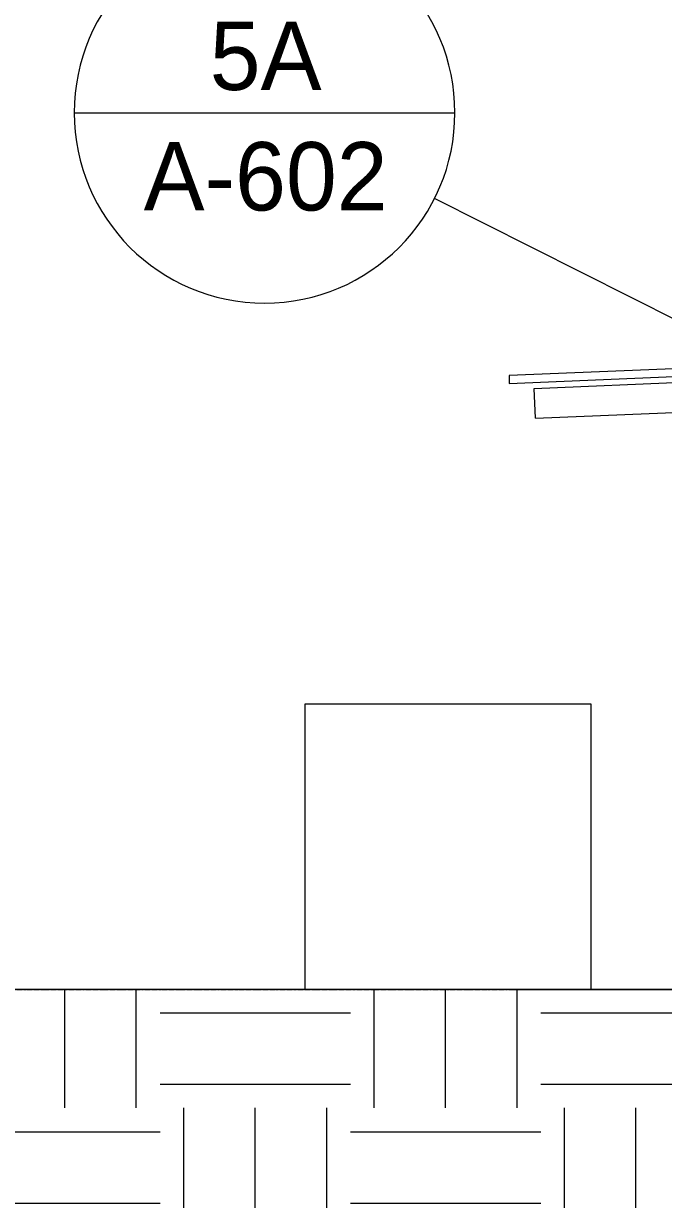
# Model space of a CAD drawing. Header units: inches. Extents: x -23565 to -43, y -324 to 853.
# Drawn here: x -9160.6 to -8999.2, y -53 to 243.5 of the extents above; entities that cross this region are included whole.
import ezdxf

# ---------------------------------------------------------------- set-up
doc = ezdxf.new("R2010")
doc.units = ezdxf.units.IN
doc.header["$MEASUREMENT"] = 0
doc.linetypes.add('Grid Line 1_2_', pattern=[0.875, 0.5, -0.125, 0.125, -0.125])
for name, color, linetype, lineweight in [('A-ANNO-SYMB', 150, 'Continuous', 9), ('A-FLOR-LEVL', 51, 'Continuous', 9), ('A-ROOF', 132, 'Continuous', 13), ('C-TOPO', 7, 'Continuous', 13), ('E-ELEC-EQPM', 71, 'Continuous', 13), ('S-BEAM', 12, 'Continuous', 13)]:
    doc.layers.add(name, color=color, linetype=linetype, lineweight=lineweight)
doc.styles.add('Century Gothic', font='GOTHIC.TTF', dxfattribs={"height": 17.245342})

# ---------------------------------------------------------------- blocks, each defined once
blk = doc.blocks.new('Transformer-Dry-Type-Siemens - 6x6x6-1004770-Building Section - North_South looking West _ Fitness Center')
at = {"layer": 'E-ELEC-EQPM', "color": 8, "lineweight": 9}
for p, q in [((-22913.05, 0), (-22913.05, 72)), ((-22913.05, 72), (-22841.05, 72)), ((-22913.05, 72), (-22841.05, 72)), ((-22913.05, 0), (-22913.05, 72)), ((-22841.05, 72), (-22841.05, 0)), ((-22841.05, 72), (-22841.05, 0))]:
    blk.add_line(p, q, dxfattribs=at)
blk = doc.blocks.new('Dimension Lumber - 5_5 x 7_5 Glulam-1730132-Building Section - North_South looking West _ Fitness Center')
at = {"layer": 'S-BEAM', "color": 8, "lineweight": 9}
for p, q in [((-22855.29, 151.51), (-22795.3, 154.01)), ((-22854.98, 144.01), (-22855.29, 151.51)), ((-22854.98, 144.01), (-22795.3, 146.5))]:
    blk.add_line(p, q, dxfattribs=at)
blk = doc.blocks.new('Section - Callout Head-19020-Building Section - North_South looking West _ Fitness Center')
at = {"layer": 'A-ANNO-SYMB'}
blk.add_line((-22971.3, 221.01), (-22875.3, 221.01), dxfattribs=at)
for start, end in [(0, 180), (180, 360)]:
    blk.add_arc((-22923.3, 221.01), 48, start, end, dxfattribs=at)

msp = doc.modelspace()

# ---------------------------------------------------------------- hatches: boundary and pattern name
at = {"layer": 'C-TOPO', "lineweight": 9}
h = msp.add_hatch(dxfattribs=at)
h.set_pattern_fill('FP_51', color=8, style=0, pattern_type=2)
h.set_pattern_definition([(0, (-21606.15, 72.08), (48, 48), [48, -48]), (0, (-21606.15, 90.08), (48, 48), [48, -48]), (0, (-21606.15, 108.08), (48, 48), [48, -48]), (90, (-21600.15, 114.08), (-48, 48), [48, -48]), (90, (-21582.15, 114.08), (-48, 48), [48, -48]), (90, (-21564.15, 114.08), (-48, 48), [48, -48])])
h.paths.add_polyline_path([(-8967.85335, -99.61925), (-8967.27195, -99.61925), (-8967.27195, -48), (-8980.27195, -48), (-8980.27195, -36), (-8977.27195, -36), (-8977.27195, 0), (-9210.34748, 0), (-9210.34748, -99.61925), (-8970.69522, -99.61925)], flags=0)

# ---------------------------------------------------------------- linework, layer by layer
at = {"layer": 'A-ANNO-SYMB'}
msp.add_line((-8995.13689, 168.31755), (-9056.90102, 199.42226), dxfattribs=at)
at = {"layer": 'A-FLOR-LEVL', "linetype": 'Grid Line 1_2_'}
msp.add_line((-9403.84024, 0), (-6353.55665, 0), dxfattribs=at)
at = {"layer": 'A-ROOF', "color": 7}
for p, q in [((-8546.77195, 175.21788), (-9038.08445, 154.74652)), ((-9038.08445, 152.74479), (-8546.77195, 173.21614)), ((-9038.08445, 154.74652), (-9038.08445, 152.74479))]:
    msp.add_line(p, q, dxfattribs=at)
at = {"layer": 'C-TOPO'}
for p, q in [((-9063.77151, 0), (-9210.34748, 0)), ((-9037.20728, 0), (-9063.77151, 0)), ((-8993.61997, 0), (-9037.20728, 0))]:
    msp.add_line(p, q, dxfattribs=at)
at = {"layer": 'C-TOPO', "color": 8, "lineweight": 9}
for p, q in [((-9063.77089, 0), (-9210.34748, 0)), ((-9037.20742, 0), (-9063.77089, 0)), ((-9037.20742, 0), (-8993.62099, 0))]:
    msp.add_line(p, q, dxfattribs=at)

# ---------------------------------------------------------------- block references
at = {"layer": 'A-ANNO-SYMB'}
msp.add_blockref('Section - Callout Head-19020-Building Section - North_South looking West _ Fitness Center', (13823.53087, 0), dxfattribs=at)
at = {"layer": 'E-ELEC-EQPM', "color": 8, "lineweight": 9}
msp.add_blockref('Transformer-Dry-Type-Siemens - 6x6x6-1004770-Building Section - North_South looking West _ Fitness Center', (13823.53087, 0), dxfattribs=at)
at = {"layer": 'S-BEAM', "color": 8, "lineweight": 9}
msp.add_blockref('Dimension Lumber - 5_5 x 7_5 Glulam-1730132-Building Section - North_South looking West _ Fitness Center', (13823.53087, 0), dxfattribs=at)

# ---------------------------------------------------------------- texts
at = {"layer": 'A-ANNO-SYMB', "char_height": 17.245342, "attachment_point": 2, "line_spacing_factor": 0.984117, "style": 'Century Gothic'}
for s, insert, width in [('5A', (-9099.49468, 243.9934), 36.936), ('A-602', (-9099.49468, 213.60889), 77.76)]:
    msp.add_mtext(s, dxfattribs=dict(at, insert=insert, width=width))

doc.saveas('drawing.dxf')
